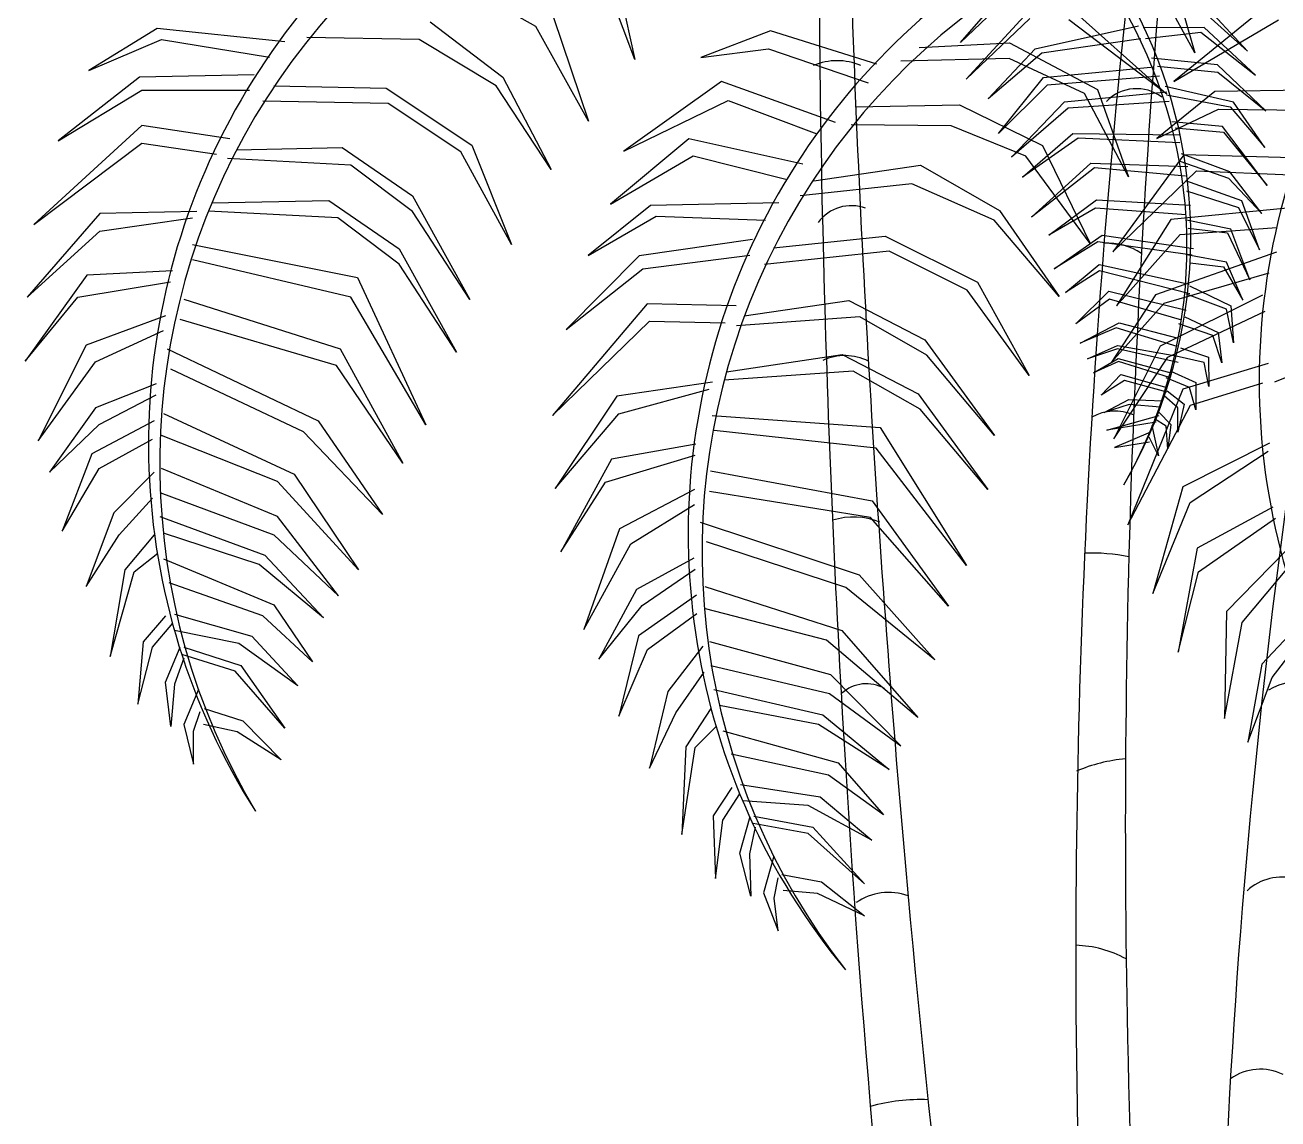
# Model space of a CAD drawing. Header units: millimetres. Extents: x -2417 to 3081, y 0 to 7506.
# Drawn here: x -2417 to 152, y 2733 to 4974 of the extents above; entities that cross this region are included whole.
import ezdxf

# ---------------------------------------------------------------- set-up
doc = ezdxf.new("R2010")
doc.units = ezdxf.units.MM
doc.layers.add('ceco.net 185', color=7, linetype='Continuous')

msp = doc.modelspace()

# ---------------------------------------------------------------- linework, layer by layer
at = {"layer": 'ceco.net 185'}
for p, q in [((-1207.2, 5088.5), (-1166.6, 4903.5)), ((-1166.6, 4903.5), (-1234.3, 5083.9)), ((-1369.7, 4971.2), (-1514.1, 5052.4)), ((-499.3, 4938.3), (-394.7, 5057.7)), ((-381.1, 5051.9), (-499.3, 4938.3)), ((-18.6, 4916.8), (-83.5, 5035.9)), ((-58.9, 5057.2), (-18.6, 4916.8)), ((-286.2, 5019.6), (-76.2, 4832.3)), ((143.2, 5025.2), (-62.2, 4858)), ((-12.1, 5011), (89.1, 4920.5)), ((89.1, 4920.5), (-7.4, 5024.4)), ((-1333.6, 4989.2), (-1261.4, 4777.2)), ((-487.8, 4863), (-361.2, 5000.3)), ((-357, 4987.3), (-487.8, 4863)), ((-76.2, 4832.3), (-277.2, 4984.3)), ((-62.2, 4858), (152.4, 4984.7)), ((-2145.9, 4966.7), (-2285.8, 4880.9)), ((-1884.2, 4939.6), (-2145.9, 4966.7)), ((-1586.3, 4980.2), (-1437.4, 4867.4)), ((-1261.4, 4777.2), (-1369.7, 4971.2)), ((-888.4, 4962.2), (-1031.7, 4907.8)), ((-670.7, 4894), (-888.4, 4962.2)), ((-346.3, 4925.2), (-134.4, 4972.1)), ((0, 4968.8), (-125, 4968.1)), ((-119.8, 4946.1), (-6.8, 4959.1)), ((-6.8, 4959.1), (105.4, 4871.2)), ((105.4, 4871.2), (0, 4968.8)), ((-2285.8, 4880.9), (-2136.9, 4944.1)), ((-2136.9, 4944.1), (-1915.7, 4908)), ((-1608.9, 4944.1), (-1839, 4948.6)), ((-1450.9, 4849.4), (-1608.9, 4944.1)), ((-583.9, 4927.7), (-398.6, 4937.3)), ((-398.6, 4937.3), (-218.4, 4841.7)), ((-129.4, 4946), (-332.5, 4916.1)), ((-1031.7, 4907.8), (-892.9, 4925.3)), ((-892.9, 4925.3), (-688.5, 4855.4)), ((-399.2, 4905.4), (-621.4, 4900.2)), ((-442.2, 4822.9), (-346.3, 4925.2)), ((-332.5, 4916.1), (-442.2, 4822.9)), ((-244.7, 4833.8), (-399.2, 4905.4)), ((27.4, 4892.2), (-107.9, 4905.8)), ((-329.3, 4866.7), (-102.4, 4888.2)), ((-95.6, 4889.7), (28.4, 4877.3)), ((127, 4797.9), (27.4, 4892.2)), ((-2182, 4867.4), (-2349, 4736.6)), ((-1947.3, 4871.9), (-2182, 4867.4)), ((-1437.4, 4867.4), (-1338.1, 4677.9)), ((-989.1, 4858.6), (-1189.5, 4715.3)), ((-755.7, 4774.3), (-989.1, 4858.6)), ((-421, 4751.5), (-329.3, 4866.7)), ((-91.3, 4869.1), (-321.6, 4850.7)), ((28.4, 4877.3), (127, 4797.9)), ((-2349, 4736.6), (-2177.5, 4840.3)), ((-2177.5, 4840.3), (-1956.4, 4840.3)), ((-1906.7, 4849.4), (-1676.6, 4844.9)), ((-1676.6, 4844.9), (-1500.6, 4727.6)), ((-1338.1, 4677.9), (-1450.9, 4849.4)), ((-321.6, 4850.7), (-421, 4751.5)), ((-286.3, 4816.6), (-75.9, 4837)), ((-155, 4663.2), (-244.7, 4833.8)), ((-218.4, 4841.7), (-155, 4663.2)), ((22.1, 4838.1), (-97, 4741.7)), ((60.4, 4815.9), (-79.8, 4847.8)), ((-76.9, 4831.2), (53.6, 4806.1)), ((250.3, 4841.4), (22.1, 4838.1)), ((-1672.1, 4813.3), (-1929.3, 4817.8)), ((-1523.1, 4714), (-1672.1, 4813.3)), ((-1189.5, 4715.3), (-975.1, 4819.5)), ((-975.1, 4819.5), (-793.7, 4751.3)), ((-714.3, 4806.7), (-501, 4810.8)), ((-501, 4810.8), (-331.4, 4727.5)), ((-394.7, 4703.6), (-286.3, 4816.6)), ((-278.8, 4803.8), (-394.7, 4703.6)), ((-71.4, 4817.4), (-278.8, 4803.8)), ((53.6, 4806.1), (124.4, 4723)), ((124.4, 4723), (60.4, 4815.9)), ((-97, 4741.7), (29.4, 4801.6)), ((29.4, 4801.6), (245.3, 4799.1)), ((-2177.5, 4768.2), (-2398.6, 4565.2)), ((-1997, 4741.1), (-2177.5, 4768.2)), ((-518.3, 4767.7), (-723.2, 4769.2)), ((-365, 4705.1), (-518.3, 4767.7)), ((-372.1, 4662.1), (-268.8, 4751.5)), ((-268.8, 4751.5), (-50.4, 4749.3)), ((37.6, 4765.9), (-65.8, 4775.9)), ((-59.3, 4763.3), (40.2, 4754.8)), ((129.5, 4644.9), (37.6, 4765.9)), ((40.2, 4754.8), (129.5, 4644.9)), ((-2398.6, 4565.2), (-2177.5, 4732.1)), ((-2177.5, 4732.1), (-2024.1, 4709.5)), ((-1500.6, 4727.6), (-1419.3, 4524.6)), ((-1056.3, 4741.1), (-1216.8, 4607.3)), ((-822.3, 4688.6), (-1056.3, 4741.1)), ((-258.3, 4742.3), (-372.1, 4662.1)), ((-331.4, 4727.5), (-233.3, 4526.1)), ((-49.3, 4732.8), (-258.3, 4742.3)), ((-1748.8, 4687), (-2001.5, 4700.5)), ((-1983.4, 4718.5), (-1766.8, 4723.1)), ((-1766.8, 4723.1), (-1622.4, 4623.8)), ((-1419.3, 4524.6), (-1523.1, 4714)), ((-1216.8, 4607.3), (-1047.3, 4705.8)), ((-1047.3, 4705.8), (-854.7, 4657.3)), ((-233.3, 4526.1), (-365, 4705.1)), ((-41.2, 4708.3), (-186.8, 4509.5)), ((52.9, 4673.5), (-46.5, 4709.9)), ((206.9, 4701), (-41.2, 4708.3)), ((-1622.4, 4592.2), (-1748.8, 4687)), ((-799.9, 4655.1), (-581, 4687.1)), ((-581, 4687.1), (-419.2, 4593.7)), ((-353.5, 4580.6), (-231.8, 4691.1)), ((-224.5, 4681.6), (-353.5, 4580.6)), ((-231.8, 4691.1), (-32.9, 4684.3)), ((-38.2, 4664.1), (-224.5, 4681.6)), ((-186.8, 4509.5), (-15.7, 4675.4)), ((-49.3, 4694.8), (50.1, 4660.2)), ((-15.7, 4675.4), (177.9, 4667.3)), ((-598.9, 4648.5), (-827.8, 4624.3)), ((-430.4, 4574.1), (-598.9, 4648.5)), ((77.4, 4613.5), (-37.3, 4654.5)), ((50.1, 4660.2), (118.3, 4588.1)), ((118.3, 4588.1), (52.9, 4673.5)), ((-1622.4, 4623.8), (-1505.1, 4411.8)), ((-35.9, 4634.1), (70.8, 4600)), ((-2033.7, 4609.8), (-1793.9, 4614.8)), ((-1793.9, 4614.8), (-1649.5, 4515.5)), ((-1134.6, 4604), (-1262.7, 4501.5)), ((-871.5, 4609.7), (-1134.6, 4604)), ((-318, 4543.2), (-220.2, 4615.7)), ((-222.4, 4599.1), (-318, 4543.2)), ((-36.3, 4584.8), (-222.4, 4599.1)), ((-220.2, 4615.7), (-27.7, 4605.2)), ((170.4, 4598.9), (-68.3, 4575.6)), ((70.8, 4600), (113.8, 4513.1)), ((113.8, 4513.1), (77.4, 4613.5)), ((-2263.2, 4587.7), (-2412.2, 4416.3)), ((-2064.7, 4592.2), (-2263.2, 4587.7)), ((-2263.2, 4551.6), (-2073.7, 4578.7)), ((-1775.8, 4578.7), (-2040.6, 4592.9)), ((-1649.5, 4484), (-1775.8, 4578.7)), ((-1505.1, 4411.8), (-1622.4, 4592.2)), ((-1262.7, 4501.5), (-1122.8, 4582.7)), ((-1122.8, 4582.7), (-898.9, 4574.4)), ((-297.1, 4418.1), (-430.4, 4574.1)), ((-419.2, 4593.7), (-297.1, 4418.1)), ((-68.3, 4575.6), (-179.1, 4398.4)), ((55, 4556), (-35.8, 4574.3)), ((-2412.2, 4416.3), (-2263.2, 4551.6)), ((-48.7, 4545), (149.4, 4558.9)), ((-32.8, 4557.7), (48.1, 4548)), ((48.1, 4548), (93.6, 4452)), ((93.6, 4452), (55, 4556)), ((-2073.7, 4524.6), (-1735.2, 4456.9)), ((-925.7, 4534.7), (-1158, 4501)), ((-882.6, 4517.4), (-653.7, 4541.5)), ((-653.7, 4541.5), (-464.5, 4447.1)), ((-306.9, 4474.4), (-208.9, 4543.7)), ((-217.9, 4529.9), (-306.9, 4474.4)), ((-24.3, 4502.8), (-217.9, 4529.9)), ((-208.9, 4543.7), (-21.9, 4516.2)), ((-179.1, 4398.4), (-48.7, 4545)), ((-1649.5, 4515.5), (-1532.2, 4303.5)), ((-1158, 4501), (-1307.4, 4350.4)), ((-1150.2, 4474.7), (-930.8, 4502.2)), ((-645.3, 4510.8), (-901.1, 4483.2)), ((-485.2, 4430.9), (-645.3, 4510.8)), ((148.3, 4508.5), (-99.8, 4420.9)), ((46.4, 4488.2), (-34.9, 4503.4)), ((-2114.3, 4470.4), (-2290.3, 4461.4)), ((-1748.8, 4416.3), (-2073.7, 4493)), ((-1532.2, 4303.5), (-1649.5, 4484)), ((-1307.4, 4350.4), (-1150.2, 4474.7)), ((-283.9, 4426.3), (-214.9, 4483.7)), ((-214, 4470.6), (-283.9, 4426.3)), ((-214.9, 4483.7), (-30.3, 4442.9)), ((-29, 4423.1), (-214, 4470.6)), ((-28.2, 4487), (39.6, 4478.4)), ((39.6, 4478.4), (79.5, 4410)), ((79.5, 4410), (46.4, 4488.2)), ((-2290.3, 4461.4), (-2416.7, 4285.5)), ((-2308.4, 4416.3), (-2118.8, 4447.9)), ((-1735.2, 4456.9), (-1595.3, 4154.7)), ((-464.5, 4447.1), (-358.6, 4255.8)), ((-82, 4404.4), (133.3, 4466.5)), ((-358.6, 4255.8), (-485.2, 4430.9)), ((-263.1, 4361.5), (-194.8, 4428.8)), ((-194.8, 4428.8), (-36.7, 4389.5)), ((-99.8, 4420.9), (-189.6, 4283.6)), ((120.2, 4420.3), (-90, 4315.8)), ((45.8, 4391.6), (-35.6, 4422.7)), ((-30.1, 4439.6), (55.3, 4398.8)), ((-2416.7, 4285.5), (-2308.4, 4416.3)), ((-2091.4, 4412.2), (-1770.7, 4310.4)), ((-1595.3, 4154.7), (-1748.8, 4416.3)), ((-1141.2, 4403.1), (-1335.3, 4174.1)), ((-958.7, 4398.7), (-1141.2, 4403.1)), ((-942.5, 4378), (-728.1, 4409.5)), ((-728.1, 4409.5), (-572.5, 4329)), ((-193.7, 4412.3), (-263.1, 4361.5)), ((-45.3, 4369.1), (-193.7, 4412.3)), ((-189.6, 4283.6), (-82, 4404.4)), ((55.3, 4398.8), (60.2, 4323.1)), ((-2129.1, 4378.3), (-2291.4, 4317.9)), ((-1778.2, 4276.4), (-2098.9, 4370.7)), ((-1335.3, 4174.1), (-1136.7, 4367.3)), ((-1136.7, 4367.3), (-981.6, 4364)), ((-705.7, 4375.9), (-958.1, 4357.9)), ((-568.5, 4297.6), (-705.7, 4375.9)), ((-74.3, 4293.3), (125.5, 4387.9)), ((-39.2, 4376.1), (29.1, 4344.2)), ((60.2, 4323.1), (45.8, 4391.6)), ((-2272.5, 4283.9), (-2132.9, 4348.1)), ((-254, 4322.4), (-174, 4364)), ((-179.9, 4353.7), (-254, 4322.4)), ((-55, 4315.5), (-179.9, 4353.7)), ((-174, 4364), (-52.8, 4332.2)), ((18.1, 4338.2), (-51.5, 4362.1)), ((29.1, 4344.2), (36.5, 4281.8)), ((-2291.4, 4317.9), (-2389.5, 4121.8)), ((-572.5, 4329), (-429.6, 4133.2)), ((-238.6, 4290.3), (-177.6, 4317.4)), ((-90, 4315.8), (-184.9, 4126.1)), ((-177.6, 4317.4), (-53.8, 4295.7)), ((36.5, 4281.8), (18.1, 4338.2)), ((378.8, 4338.2), (144.6, 4242.2)), ((-2125.4, 4310.4), (-1815.9, 4163.2)), ((-1770.7, 4310.4), (-1642.4, 4076.5)), ((-978.8, 4263.8), (-741.5, 4298.7)), ((-741.5, 4298.7), (-585.8, 4218.2)), ((-429.6, 4133.2), (-568.5, 4297.6)), ((-177.1, 4310.8), (-238.6, 4290.3)), ((-226.8, 4261.3), (-175.8, 4291.1)), ((-184.9, 4126.1), (-74.3, 4293.3)), ((-52.9, 4282.6), (-177.1, 4310.8)), ((-175.8, 4291.1), (-68.1, 4261.7)), ((0, 4282.7), (-57, 4295.5)), ((-48.2, 4312.7), (9.3, 4293.3)), ((9.3, 4293.3), (9.8, 4233.7)), ((-2389.5, 4121.8), (-2272.5, 4283.9)), ((-1846.1, 4140.6), (-2117.8, 4268.9)), ((-1642.4, 4076.5), (-1778.2, 4276.4)), ((-719.1, 4265.1), (-983.5, 4246.2)), ((-581.9, 4186.8), (-719.1, 4265.1)), ((-175.4, 4284.5), (-226.8, 4261.3)), ((-70.7, 4251.6), (-175.4, 4284.5)), ((-68.3, 4265), (-17.1, 4241.9)), ((131.3, 4280.8), (-43.4, 4228)), ((9.8, 4233.7), (0, 4282.7)), ((-2148, 4238.7), (-2272.5, 4189.6)), ((-1007.3, 4242.6), (-1203.8, 4213.4)), ((-210.6, 4216), (-170.4, 4258.3)), ((-162.9, 4245.6), (-210.6, 4216)), ((-170.4, 4258.3), (-76, 4231.4)), ((-75.4, 4221.5), (-162.9, 4245.6)), ((-29.7, 4231.1), (-77.3, 4251.2)), ((-28, 4195.4), (120.3, 4240.7)), ((-17.1, 4241.9), (-16.8, 4185.7)), ((-2265, 4155.7), (-2148, 4216.1)), ((-1203.8, 4213.4), (-1330.2, 4024.7)), ((-1199.3, 4177.6), (-1014.6, 4228)), ((-585.8, 4218.2), (-443, 4022.4)), ((-43.4, 4228), (-156.4, 3949.9)), ((-53.4, 4189.9), (-81.5, 4214.5)), ((-75.6, 4224.8), (-40.7, 4197.3)), ((-16.8, 4185.7), (-29.7, 4231.1)), ((-2272.5, 4189.6), (-2366.9, 4057.6)), ((-443, 4022.4), (-581.9, 4186.8)), ((-204.9, 4180), (-153.8, 4206.5)), ((-153.1, 4196.6), (-204.9, 4180)), ((-156.4, 3949.9), (-28, 4195.4)), ((-153.8, 4206.5), (-84.2, 4204.4)), ((-89.9, 4190.8), (-153.1, 4196.6)), ((-40.7, 4197.3), (-53.5, 4140.2)), ((-53.5, 4140.2), (-53.4, 4189.9)), ((-2151.8, 4163.2), (-2280.1, 4095.3)), ((-2132.9, 4178.3), (-1865, 4053.9)), ((-1815.9, 4163.2), (-1683.9, 3970.9)), ((-1330.2, 4024.7), (-1199.3, 4177.6)), ((-1007.9, 4174.3), (-663.6, 4149.3)), ((-199.3, 4143.9), (-92.1, 4174.1)), ((-97.8, 4160.5), (-199.3, 4143.9)), ((-77.4, 4151.9), (-101.5, 4166.9)), ((-92.5, 4180.7), (-67.7, 4155.9)), ((-2366.9, 4057.6), (-2265, 4155.7)), ((-1683.9, 3970.9), (-1846.1, 4140.6)), ((-672, 4107.3), (-1003.9, 4143)), ((-663.6, 4149.3), (-487.2, 3866.8)), ((-109.7, 4139.9), (-183.7, 4108.6)), ((-107.3, 4153.3), (-93.3, 4091.3)), ((-74.4, 4105.8), (-77.4, 4151.9)), ((-67.7, 4155.9), (-74.4, 4105.8)), ((-2265, 4065.2), (-2155.5, 4125.5)), ((-1898.9, 4038.8), (-2136.7, 4133.1)), ((-1041.4, 4115.5), (-1214.9, 4084.7)), ((-183.7, 4108.6), (-111.7, 4119.9)), ((-93.3, 4091.3), (-112.4, 4129.8)), ((133.9, 4117.3), (-43.7, 4028.2)), ((-2280.1, 4095.3), (-2340.4, 3936.9)), ((-1214.9, 4084.7), (-1318.4, 3894.4)), ((-1227.2, 4037.7), (-1043.1, 4092.6)), ((-487.2, 3866.8), (-672, 4107.3)), ((-28.2, 3995.6), (131.5, 4101.2)), ((-2340.4, 3936.9), (-2265, 4065.2)), ((-1898.9, 3967.1), (-2136.7, 4065.2)), ((-1011.4, 4060.6), (-680.5, 3999.5)), ((-2151.8, 4057.6), (-2234.8, 3974.6)), ((-1732.9, 3857.7), (-1898.9, 4038.8)), ((-1865, 4053.9), (-1732.9, 3857.7)), ((-1318.4, 3894.4), (-1227.2, 4037.7)), ((-2140.5, 4016.1), (-1906.5, 3929.4)), ((-1044.7, 4022.2), (-1198.1, 3942.1)), ((-683.8, 3964.9), (-1013.8, 4018.5)), ((-43.7, 4028.2), (-104.9, 3809.6)), ((-2223.5, 3929.4), (-2155.5, 4004.8)), ((-1175.2, 3910.8), (-1044.6, 3991.8)), ((-680.5, 3999.5), (-524.1, 3783.4)), ((-104.9, 3809.6), (-28.2, 3995.6)), ((141.1, 3986), (-14.1, 3902.5)), ((-2234.8, 3974.6), (-2291.4, 3823.8)), ((-2140.5, 3967.1), (-1925.4, 3887.9)), ((-1774.4, 3804.9), (-1898.9, 3967.1)), ((-1032.5, 3955.3), (-707.1, 3847.9)), ((-524.1, 3783.4), (-683.8, 3964.9)), ((-11.1, 3854), (146.7, 3963.7)), ((-2291.4, 3823.8), (-2223.5, 3929.4)), ((-2151.8, 3929.4), (-2212.1, 3857.7)), ((-1936.7, 3869), (-2132.9, 3933.1)), ((-1906.5, 3929.4), (-1774.4, 3804.9)), ((-1198.1, 3942.1), (-1271.1, 3735.3)), ((-1271.1, 3735.3), (-1175.2, 3910.8)), ((-734.3, 3821.7), (-1019.8, 3915.1)), ((-2193.3, 3853.9), (-2144.2, 3891.7)), ((-2132.9, 3880.3), (-1906.5, 3786)), ((-1925.4, 3887.9), (-1804.6, 3759.6)), ((-1046, 3881.4), (-1163.4, 3817.2)), ((-14.1, 3902.5), (-52.9, 3689.4)), ((167.2, 3896.3), (46.4, 3772.3)), ((-2212.1, 3857.7), (-2242.3, 3680.4)), ((-2242.3, 3680.4), (-2193.3, 3853.9)), ((-1804.6, 3759.6), (-1936.7, 3869)), ((-1151.7, 3784.5), (-1043.2, 3858.9)), ((-52.9, 3689.4), (-11.1, 3854)), ((78, 3749.7), (176.7, 3867.5)), ((-1929.1, 3763.4), (-2121.6, 3831.3)), ((-707.1, 3847.9), (-552.1, 3673.5)), ((-1163.4, 3817.2), (-1240.6, 3674.5)), ((-1040.3, 3806.1), (-1159.2, 3722.7)), ((-1023.5, 3823.4), (-742.2, 3733.2)), ((-552.1, 3673.5), (-734.3, 3821.7)), ((-1906.5, 3786), (-1827.3, 3669.1)), ((-1240.6, 3674.5), (-1151.7, 3784.5)), ((-774, 3714), (-1021.6, 3778)), ((-2129.1, 3763.4), (-2174.4, 3710.6)), ((-2110.3, 3767.2), (-1951.8, 3721.9)), ((-1827.3, 3669.1), (-1929.1, 3763.4)), ((-1140.5, 3694.7), (-1039.4, 3768.2)), ((46.4, 3772.3), (41.7, 3553.1)), ((41.7, 3553.1), (78, 3749.7)), ((209.9, 3762.1), (118.3, 3664.5)), ((-2155.5, 3699.3), (-2114, 3748.3)), ((-1978.2, 3706.8), (-2110.3, 3733.2)), ((-742.2, 3733.2), (-586.7, 3555.1)), ((139.7, 3637.1), (219.6, 3741.7)), ((-2174.4, 3710.6), (-2185.7, 3582.3)), ((-2185.7, 3582.3), (-2155.5, 3699.3)), ((-2129.1, 3627.6), (-2098.9, 3699.3)), ((-2091.4, 3699.3), (-1974.4, 3661.6)), ((-1857.4, 3620.1), (-1978.2, 3706.8)), ((-1951.8, 3721.9), (-1857.4, 3620.1)), ((-1159.2, 3722.7), (-1199.4, 3558)), ((-1027.2, 3701.3), (-1099.2, 3608.6)), ((-765.1, 3642.9), (-1013.2, 3710.6)), ((-586.7, 3555.1), (-774, 3714)), ((-2091.4, 3676.6), (-2110.3, 3623.8)), ((-1985.7, 3650.2), (-2095.2, 3684.2)), ((-1199.4, 3558), (-1140.5, 3694.7)), ((-1883.9, 3533.3), (-1985.7, 3650.2)), ((-1974.4, 3661.6), (-1883.9, 3533.3)), ((-1082.4, 3565.1), (-1024.4, 3648.4)), ((-1010.8, 3661.5), (-767.9, 3604.6)), ((118.3, 3664.5), (89.6, 3504.8)), ((-2117.8, 3537.1), (-2129.1, 3627.6)), ((-2110.3, 3623.8), (-2117.8, 3537.1)), ((-621.3, 3497.5), (-765.1, 3642.9)), ((89.6, 3504.8), (139.7, 3637.1)), ((-2061.2, 3612.5), (-2091.4, 3540.8)), ((-1099.2, 3608.6), (-1136.6, 3451.8)), ((-1004.7, 3612.9), (-781.4, 3561)), ((-767.9, 3604.6), (-621.3, 3497.5)), ((-2049.7, 3573.8), (-1970.6, 3548.4)), ((-1011.2, 3574), (-1062.2, 3495.4)), ((-790.3, 3540.9), (-993, 3580.1)), ((-2071.2, 3527.3), (-2057.7, 3567.7)), ((-1970.6, 3548.4), (-1892, 3468.7)), ((-1136.6, 3451.8), (-1082.4, 3565.1)), ((-781.4, 3561), (-645.6, 3448.8)), ((-2091.4, 3540.8), (-2071.2, 3459.9)), ((-2071.2, 3459.9), (-2071.2, 3527.3)), ((-1982, 3525.8), (-2051, 3540.8)), ((-1892, 3468.7), (-1982, 3525.8)), ((-1043, 3494), (-999, 3537.5)), ((-986.4, 3527.7), (-750, 3462.3)), ((-645.6, 3448.8), (-790.3, 3540.9)), ((-1062.2, 3495.4), (-1070.1, 3315.7)), ((-1070.1, 3315.7), (-1043, 3494)), ((-769.7, 3437.1), (-969.1, 3480.5)), ((-750, 3462.3), (-656.8, 3356.2)), ((-949.8, 3418.3), (-787, 3393.1)), ((-656.8, 3356.2), (-769.7, 3437.1)), ((-968.1, 3412.2), (-1006.4, 3354.1)), ((-986.3, 3345.2), (-951.2, 3399.1)), ((-787, 3393.1), (-680.7, 3303.8)), ((-811.3, 3374.8), (-945.6, 3384.6)), ((-680.7, 3303.8), (-811.3, 3374.8)), ((-1006.4, 3354.1), (-1001.7, 3225.5)), ((-1001.7, 3225.5), (-986.3, 3345.2)), ((-951.2, 3277.4), (-930.2, 3352.3)), ((-922.7, 3353.2), (-801.9, 3330.4)), ((-919.9, 3330.8), (-932, 3276)), ((-811.7, 3317.7), (-924.5, 3337.8)), ((-696.1, 3214.4), (-811.7, 3317.7)), ((-801.9, 3330.4), (-696.1, 3214.4)), ((-928.7, 3189), (-951.2, 3277.4)), ((-932, 3276), (-928.7, 3189)), ((-881.9, 3270.9), (-902.9, 3195.9)), ((-881.2, 3185.1), (-872.9, 3226.9)), ((-865.6, 3233.9), (-784.1, 3218.6)), ((-784.1, 3218.6), (-696.1, 3149.2)), ((-902.9, 3195.9), (-872.8, 3118.2)), ((-872.8, 3118.2), (-881.2, 3185.1)), ((-792.5, 3194.7), (-862.8, 3201)), ((-696.1, 3149.2), (-792.5, 3194.7))]:
    msp.add_line(p, q, dxfattribs=at)
for centre, radius, start, end in [((-176.3, 4830.3), 920.9, 348.0948, 131.6574), ((-161.7, 4822.9), 905.1, 348.3631, 131.6968), ((-134.8, 4353), 1402.3, 320.3818, 81.7476), ((-151.7, 4313.9), 1391, 322.0675, 81.2487), ((-761.4, 4116.3), 1402.3, 91.0997, 212.4656), ((28408.1, 5241.4), 29197.8, 179.45667, 181.4688), ((-1036.3, 4540), 1009.2, 329.7608, 75.779), ((32209.6, 6180.3), 32952.1, 181.15111, 182.93567), ((1515.4, 4245.1), 1402.3, 116.4459, 237.8117), ((-1019.5, 4519.8), 984.6, 330.2847, 76.7316), ((-749.5, 4075.4), 1391, 91.5986, 210.7798), ((17879.5, 3077.7), 18142.4, 172.43637, 176.34778), ((20817.9, 3332.6), 20979.2, 174.1642, 177.61406), ((345, 3932.6), 1402.3, 98.2524, 219.6182), ((361.9, 3893.5), 1391, 98.7513, 217.9325), ((-752.1, 4774.1), 126.8, 67.3885, 112.6115), ((-138.5, 4757.8), 85.8, 52.7778, 136.0163), ((-722.9, 4519.1), 84.8, 69.8338, 143.5528), ((-199.3, 4399.2), 128.3, 56.4714, 92.5205), ((28408.1, 5241.4), 29197.8, 181.4688, 183.48094), ((32209.6, 6180.3), 32952.1, 182.93567, 184.72024), ((-736.3, 4188.2), 108.5, 63.5144, 114.5418), ((15029.1, 1955.9), 14999.5, 171.02737, 176.82964), ((17879.5, 3077.7), 18142.4, 176.34778, 180.25918), ((20817.9, 3332.6), 20979.2, 177.61406, 181.06392), ((-182.4, 4085.3), 97.7, 67.1151, 119.1883), ((-718, 3824), 142.1, 67.8418, 107.8007), ((-230.9, 3510.5), 381.7, 78.3846, 92.0726), ((-691.8, 3549), 75.4, 60.5128, 132.1628), ((202.3, 3487.6), 142.3, 81.3237, 119.6349), ((28408.1, 5241.4), 29197.8, 183.48094, 186.91123), ((32209.6, 6180.3), 32952.1, 184.72024, 187.76517), ((-134.7, 3152.2), 319.3, 94.6938, 113.3965), ((159.2, 3124.1), 104.2, 74.0937, 132.8933), ((-646.2, 3079.3), 117.7, 70.269, 124.6828), ((-268.3, 2862.9), 225.7, 61.1828, 88.6387), ((17879.5, 3077.7), 18142.4, 180.25918, 185.01311), ((20817.9, 3332.6), 20979.2, 181.06392, 185.10217), ((115.5, 2728.9), 105.8, 63.8797, 125.3975), ((15029.1, 1955.9), 14999.5, 176.82964, 182.16108), ((-580.2, 2381.5), 391.1, 87.8753, 105.3706)]:
    msp.add_arc(centre, radius, start, end, dxfattribs=at)

doc.saveas('drawing.dxf')
